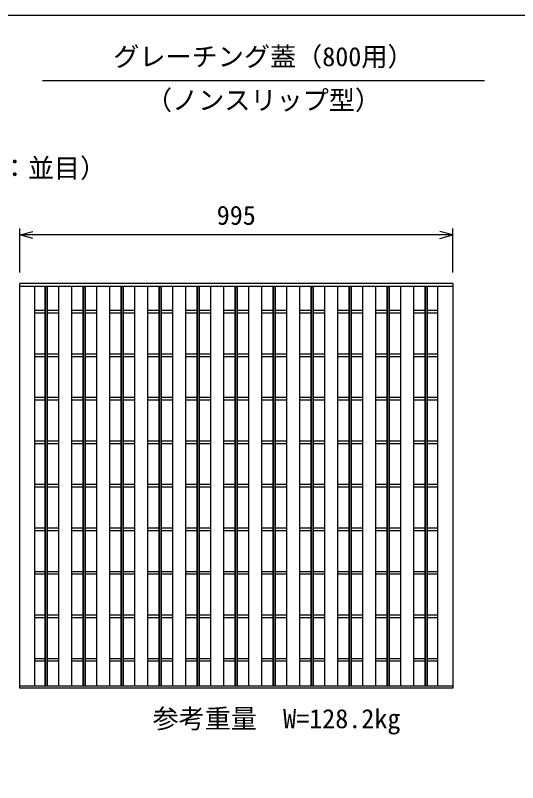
# Model space of a CAD drawing. Units: millimetres, scale not verified. Extents: x -33600 to 33600, y -11880 to 11880.
# Drawn here: x -14421 to -13267, y -6397 to -4634 of the extents above; entities that cross this region are included whole.
import ezdxf
from ezdxf.enums import TextEntityAlignment as Align

# ---------------------------------------------------------------- set-up
doc = ezdxf.new("R2010")
doc.units = ezdxf.units.MM
doc.header["$LTSCALE"] = 40
for name, color, linetype, lineweight in [('0-0_DIM', 7, 'Continuous', 25), ('0-2_HATCH', 6, 'Continuous', 25), ('0-6_TXT', 7, 'Continuous', 25)]:
    doc.layers.add(name, color=color, linetype=linetype, lineweight=lineweight)
doc.styles.add('ＭＳ ゴシック', font='')
doc.styles.get('ＭＳ ゴシック').set_extended_font_data('MS Gothic')

msp = doc.modelspace()

# ---------------------------------------------------------------- linework, layer by layer
at = {"layer": '0-0_DIM'}
for p, q in [((-14410.84, -5225.23), (-14410.84, -5123.65)), ((-13415.84, -5225.23), (-13415.84, -5123.65)), ((-13415.84, -5138.65), (-14410.84, -5138.65))]:
    msp.add_line(p, q, dxfattribs=at)
for points in [[(-14380.84, -5146.68), (-14410.84, -5138.65), (-14380.84, -5130.61)], [(-13445.84, -5146.68), (-13415.84, -5138.65), (-13445.84, -5130.61)]]:
    msp.add_lwpolyline(points, dxfattribs=at)
at = {"layer": '0-2_HATCH'}
for p, q in [((-13415.84, -5250.46), (-14410.84, -5250.46)), ((-13415.84, -5250.46), (-13415.84, -6180.46)), ((-14410.84, -5256.46), (-13415.84, -5256.46)), ((-14375.84, -6174.46), (-14375.84, -5256.46)), ((-14352.71, -6174.46), (-14352.71, -5256.46)), ((-14351.71, -5256.46), (-14351.71, -6174.46)), ((-14347.71, -5256.46), (-14347.71, -6174.46)), ((-14346.71, -6174.46), (-14346.71, -5256.46)), ((-14321.07, -6174.46), (-14321.07, -5256.46)), ((-14291.07, -6174.46), (-14291.07, -5256.46)), ((-14265.43, -6174.46), (-14265.43, -5256.46)), ((-14264.43, -5256.46), (-14264.43, -6174.46)), ((-14260.43, -5256.46), (-14260.43, -6174.46)), ((-14259.43, -6174.46), (-14259.43, -5256.46)), ((-14233.8, -6174.46), (-14233.8, -5256.46)), ((-14203.8, -6174.46), (-14203.8, -5256.46)), ((-14178.16, -6174.46), (-14178.16, -5256.46)), ((-14177.16, -5256.46), (-14177.16, -6174.46)), ((-14173.16, -5256.46), (-14173.16, -6174.46)), ((-14172.16, -6174.46), (-14172.16, -5256.46)), ((-14146.52, -6174.46), (-14146.52, -5256.46)), ((-14116.52, -6174.46), (-14116.52, -5256.46)), ((-14090.89, -6174.46), (-14090.89, -5256.46)), ((-14089.89, -5256.46), (-14089.89, -6174.46)), ((-14085.89, -5256.46), (-14085.89, -6174.46)), ((-14084.89, -6174.46), (-14084.89, -5256.46)), ((-14059.25, -6174.46), (-14059.25, -5256.46)), ((-14029.25, -6174.46), (-14029.25, -5256.46)), ((-14003.61, -6174.46), (-14003.61, -5256.46)), ((-14002.61, -5256.46), (-14002.61, -6174.46)), ((-13998.61, -5256.46), (-13998.61, -6174.46)), ((-13997.61, -6174.46), (-13997.61, -5256.46)), ((-13971.98, -6174.46), (-13971.98, -5256.46)), ((-13941.98, -6174.46), (-13941.98, -5256.46)), ((-13916.34, -6174.46), (-13916.34, -5256.46)), ((-13915.34, -5256.46), (-13915.34, -6174.46)), ((-13911.34, -5256.46), (-13911.34, -6174.46)), ((-13910.34, -6174.46), (-13910.34, -5256.46)), ((-13884.71, -6174.46), (-13884.71, -5256.46)), ((-13854.71, -6174.46), (-13854.71, -5256.46)), ((-13829.07, -6174.46), (-13829.07, -5256.46)), ((-13828.07, -5256.46), (-13828.07, -6174.46)), ((-13824.07, -5256.46), (-13824.07, -6174.46)), ((-13823.07, -6174.46), (-13823.07, -5256.46)), ((-13797.43, -6174.46), (-13797.43, -5256.46)), ((-13767.43, -6174.46), (-13767.43, -5256.46)), ((-13741.8, -6174.46), (-13741.8, -5256.46)), ((-13740.8, -5256.46), (-13740.8, -6174.46)), ((-13736.8, -5256.46), (-13736.8, -6174.46)), ((-13735.8, -6174.46), (-13735.8, -5256.46)), ((-13710.16, -6174.46), (-13710.16, -5256.46)), ((-13680.16, -6174.46), (-13680.16, -5256.46)), ((-13654.52, -6174.46), (-13654.52, -5256.46)), ((-13653.52, -5256.46), (-13653.52, -6174.46)), ((-13649.52, -5256.46), (-13649.52, -6174.46)), ((-13648.52, -6174.46), (-13648.52, -5256.46)), ((-13622.89, -6174.46), (-13622.89, -5256.46)), ((-13592.89, -6174.46), (-13592.89, -5256.46)), ((-13567.25, -6174.46), (-13567.25, -5256.46)), ((-13566.25, -5256.46), (-13566.25, -6174.46)), ((-13562.25, -5256.46), (-13562.25, -6174.46)), ((-13561.25, -6174.46), (-13561.25, -5256.46)), ((-13535.61, -6174.46), (-13535.61, -5256.46)), ((-13505.61, -6174.46), (-13505.61, -5256.46)), ((-13479.98, -6174.46), (-13479.98, -5256.46)), ((-13478.78, -5256.46), (-13478.78, -6174.46)), ((-13475.18, -5256.46), (-13475.18, -6174.46)), ((-13473.98, -6174.46), (-13473.98, -5256.46)), ((-13450.84, -6174.46), (-13450.84, -5256.46)), ((-14352.71, -5312.46), (-14375.84, -5312.46)), ((-14352.71, -5318.46), (-14375.84, -5318.46)), ((-14321.07, -5312.46), (-14346.71, -5312.46)), ((-14321.07, -5318.46), (-14346.71, -5318.46)), ((-14265.43, -5312.46), (-14291.07, -5312.46)), ((-14265.43, -5318.46), (-14291.07, -5318.46)), ((-14233.8, -5312.46), (-14259.43, -5312.46)), ((-14233.8, -5318.46), (-14259.43, -5318.46)), ((-14178.16, -5312.46), (-14203.8, -5312.46)), ((-14178.16, -5318.46), (-14203.8, -5318.46)), ((-14146.52, -5312.46), (-14172.16, -5312.46)), ((-14146.52, -5318.46), (-14172.16, -5318.46)), ((-14090.89, -5312.46), (-14116.52, -5312.46)), ((-14090.89, -5318.46), (-14116.52, -5318.46)), ((-14059.25, -5312.46), (-14084.89, -5312.46)), ((-14059.25, -5318.46), (-14084.89, -5318.46)), ((-14003.61, -5312.46), (-14029.25, -5312.46)), ((-14003.61, -5318.46), (-14029.25, -5318.46)), ((-13971.98, -5312.46), (-13997.61, -5312.46)), ((-13971.98, -5318.46), (-13997.61, -5318.46)), ((-13916.34, -5312.46), (-13941.98, -5312.46)), ((-13916.34, -5318.46), (-13941.98, -5318.46)), ((-13884.71, -5312.46), (-13910.34, -5312.46)), ((-13884.71, -5318.46), (-13910.34, -5318.46)), ((-13829.07, -5312.46), (-13854.71, -5312.46)), ((-13829.07, -5318.46), (-13854.71, -5318.46)), ((-13797.43, -5312.46), (-13823.07, -5312.46)), ((-13797.43, -5318.46), (-13823.07, -5318.46)), ((-13741.8, -5312.46), (-13767.43, -5312.46)), ((-13741.8, -5318.46), (-13767.43, -5318.46)), ((-13710.16, -5312.46), (-13735.8, -5312.46)), ((-13710.16, -5318.46), (-13735.8, -5318.46)), ((-13654.52, -5312.46), (-13680.16, -5312.46)), ((-13654.52, -5318.46), (-13680.16, -5318.46)), ((-13622.89, -5312.46), (-13648.52, -5312.46)), ((-13622.89, -5318.46), (-13648.52, -5318.46)), ((-13567.25, -5312.46), (-13592.89, -5312.46)), ((-13567.25, -5318.46), (-13592.89, -5318.46)), ((-13535.61, -5312.46), (-13561.25, -5312.46)), ((-13535.61, -5318.46), (-13561.25, -5318.46)), ((-13479.98, -5312.46), (-13505.61, -5312.46)), ((-13479.98, -5318.46), (-13505.61, -5318.46)), ((-13450.84, -5312.46), (-13473.98, -5312.46)), ((-13450.84, -5318.46), (-13473.98, -5318.46)), ((-14352.71, -5412.46), (-14375.84, -5412.46)), ((-14321.07, -5412.46), (-14346.71, -5412.46)), ((-14265.43, -5412.46), (-14291.07, -5412.46)), ((-14233.8, -5412.46), (-14259.43, -5412.46)), ((-14178.16, -5412.46), (-14203.8, -5412.46)), ((-14146.52, -5412.46), (-14172.16, -5412.46)), ((-14090.89, -5412.46), (-14116.52, -5412.46)), ((-14059.25, -5412.46), (-14084.89, -5412.46)), ((-14003.61, -5412.46), (-14029.25, -5412.46)), ((-13971.98, -5412.46), (-13997.61, -5412.46)), ((-13916.34, -5412.46), (-13941.98, -5412.46)), ((-13884.71, -5412.46), (-13910.34, -5412.46)), ((-13829.07, -5412.46), (-13854.71, -5412.46)), ((-13797.43, -5412.46), (-13823.07, -5412.46)), ((-13741.8, -5412.46), (-13767.43, -5412.46)), ((-13710.16, -5412.46), (-13735.8, -5412.46)), ((-13654.52, -5412.46), (-13680.16, -5412.46)), ((-13622.89, -5412.46), (-13648.52, -5412.46)), ((-13567.25, -5412.46), (-13592.89, -5412.46)), ((-13535.61, -5412.46), (-13561.25, -5412.46)), ((-13479.98, -5412.46), (-13505.61, -5412.46)), ((-13450.84, -5412.46), (-13473.98, -5412.46)), ((-14352.71, -5418.46), (-14375.84, -5418.46)), ((-14321.07, -5418.46), (-14346.71, -5418.46)), ((-14265.43, -5418.46), (-14291.07, -5418.46)), ((-14233.8, -5418.46), (-14259.43, -5418.46)), ((-14178.16, -5418.46), (-14203.8, -5418.46)), ((-14146.52, -5418.46), (-14172.16, -5418.46)), ((-14090.89, -5418.46), (-14116.52, -5418.46)), ((-14059.25, -5418.46), (-14084.89, -5418.46)), ((-14003.61, -5418.46), (-14029.25, -5418.46)), ((-13971.98, -5418.46), (-13997.61, -5418.46)), ((-13916.34, -5418.46), (-13941.98, -5418.46)), ((-13884.71, -5418.46), (-13910.34, -5418.46)), ((-13829.07, -5418.46), (-13854.71, -5418.46)), ((-13797.43, -5418.46), (-13823.07, -5418.46)), ((-13741.8, -5418.46), (-13767.43, -5418.46)), ((-13710.16, -5418.46), (-13735.8, -5418.46)), ((-13654.52, -5418.46), (-13680.16, -5418.46)), ((-13622.89, -5418.46), (-13648.52, -5418.46)), ((-13567.25, -5418.46), (-13592.89, -5418.46)), ((-13535.61, -5418.46), (-13561.25, -5418.46)), ((-13479.98, -5418.46), (-13505.61, -5418.46)), ((-13450.84, -5418.46), (-13473.98, -5418.46)), ((-14352.71, -5512.46), (-14375.84, -5512.46)), ((-14352.71, -5518.46), (-14375.84, -5518.46)), ((-14321.07, -5512.46), (-14346.71, -5512.46)), ((-14321.07, -5518.46), (-14346.71, -5518.46)), ((-14265.43, -5512.46), (-14291.07, -5512.46)), ((-14265.43, -5518.46), (-14291.07, -5518.46)), ((-14233.8, -5512.46), (-14259.43, -5512.46)), ((-14233.8, -5518.46), (-14259.43, -5518.46)), ((-14178.16, -5512.46), (-14203.8, -5512.46)), ((-14178.16, -5518.46), (-14203.8, -5518.46)), ((-14146.52, -5512.46), (-14172.16, -5512.46)), ((-14146.52, -5518.46), (-14172.16, -5518.46)), ((-14090.89, -5512.46), (-14116.52, -5512.46)), ((-14090.89, -5518.46), (-14116.52, -5518.46)), ((-14059.25, -5512.46), (-14084.89, -5512.46)), ((-14059.25, -5518.46), (-14084.89, -5518.46)), ((-14003.61, -5512.46), (-14029.25, -5512.46)), ((-14003.61, -5518.46), (-14029.25, -5518.46)), ((-13971.98, -5512.46), (-13997.61, -5512.46)), ((-13971.98, -5518.46), (-13997.61, -5518.46)), ((-13916.34, -5512.46), (-13941.98, -5512.46)), ((-13916.34, -5518.46), (-13941.98, -5518.46)), ((-13884.71, -5512.46), (-13910.34, -5512.46)), ((-13884.71, -5518.46), (-13910.34, -5518.46)), ((-13829.07, -5512.46), (-13854.71, -5512.46)), ((-13829.07, -5518.46), (-13854.71, -5518.46)), ((-13797.43, -5512.46), (-13823.07, -5512.46)), ((-13797.43, -5518.46), (-13823.07, -5518.46)), ((-13741.8, -5512.46), (-13767.43, -5512.46)), ((-13741.8, -5518.46), (-13767.43, -5518.46)), ((-13710.16, -5512.46), (-13735.8, -5512.46)), ((-13710.16, -5518.46), (-13735.8, -5518.46)), ((-13654.52, -5512.46), (-13680.16, -5512.46)), ((-13654.52, -5518.46), (-13680.16, -5518.46)), ((-13622.89, -5512.46), (-13648.52, -5512.46)), ((-13622.89, -5518.46), (-13648.52, -5518.46)), ((-13567.25, -5512.46), (-13592.89, -5512.46)), ((-13567.25, -5518.46), (-13592.89, -5518.46)), ((-13535.61, -5512.46), (-13561.25, -5512.46)), ((-13535.61, -5518.46), (-13561.25, -5518.46)), ((-13479.98, -5512.46), (-13505.61, -5512.46)), ((-13479.98, -5518.46), (-13505.61, -5518.46)), ((-13450.84, -5512.46), (-13473.98, -5512.46)), ((-13450.84, -5518.46), (-13473.98, -5518.46)), ((-14352.71, -5612.46), (-14375.84, -5612.46)), ((-14352.71, -5618.46), (-14375.84, -5618.46)), ((-14321.07, -5612.46), (-14346.71, -5612.46)), ((-14321.07, -5618.46), (-14346.71, -5618.46)), ((-14265.43, -5612.46), (-14291.07, -5612.46)), ((-14265.43, -5618.46), (-14291.07, -5618.46)), ((-14233.8, -5612.46), (-14259.43, -5612.46)), ((-14233.8, -5618.46), (-14259.43, -5618.46)), ((-14178.16, -5612.46), (-14203.8, -5612.46)), ((-14178.16, -5618.46), (-14203.8, -5618.46)), ((-14146.52, -5612.46), (-14172.16, -5612.46)), ((-14146.52, -5618.46), (-14172.16, -5618.46)), ((-14090.89, -5612.46), (-14116.52, -5612.46)), ((-14090.89, -5618.46), (-14116.52, -5618.46)), ((-14059.25, -5612.46), (-14084.89, -5612.46)), ((-14059.25, -5618.46), (-14084.89, -5618.46)), ((-14003.61, -5612.46), (-14029.25, -5612.46)), ((-14003.61, -5618.46), (-14029.25, -5618.46)), ((-13971.98, -5612.46), (-13997.61, -5612.46)), ((-13971.98, -5618.46), (-13997.61, -5618.46)), ((-13916.34, -5612.46), (-13941.98, -5612.46)), ((-13916.34, -5618.46), (-13941.98, -5618.46)), ((-13884.71, -5612.46), (-13910.34, -5612.46)), ((-13884.71, -5618.46), (-13910.34, -5618.46)), ((-13829.07, -5612.46), (-13854.71, -5612.46)), ((-13829.07, -5618.46), (-13854.71, -5618.46)), ((-13797.43, -5612.46), (-13823.07, -5612.46)), ((-13797.43, -5618.46), (-13823.07, -5618.46)), ((-13741.8, -5612.46), (-13767.43, -5612.46)), ((-13741.8, -5618.46), (-13767.43, -5618.46)), ((-13710.16, -5612.46), (-13735.8, -5612.46)), ((-13710.16, -5618.46), (-13735.8, -5618.46)), ((-13654.52, -5612.46), (-13680.16, -5612.46)), ((-13654.52, -5618.46), (-13680.16, -5618.46)), ((-13622.89, -5612.46), (-13648.52, -5612.46)), ((-13622.89, -5618.46), (-13648.52, -5618.46)), ((-13567.25, -5612.46), (-13592.89, -5612.46)), ((-13567.25, -5618.46), (-13592.89, -5618.46)), ((-13535.61, -5612.46), (-13561.25, -5612.46)), ((-13535.61, -5618.46), (-13561.25, -5618.46)), ((-13479.98, -5612.46), (-13505.61, -5612.46)), ((-13479.98, -5618.46), (-13505.61, -5618.46)), ((-13450.84, -5612.46), (-13473.98, -5612.46)), ((-13450.84, -5618.46), (-13473.98, -5618.46)), ((-14352.71, -5712.46), (-14375.84, -5712.46)), ((-14321.07, -5712.46), (-14346.71, -5712.46)), ((-14265.43, -5712.46), (-14291.07, -5712.46)), ((-14233.8, -5712.46), (-14259.43, -5712.46)), ((-14178.16, -5712.46), (-14203.8, -5712.46)), ((-14146.52, -5712.46), (-14172.16, -5712.46)), ((-14090.89, -5712.46), (-14116.52, -5712.46)), ((-14059.25, -5712.46), (-14084.89, -5712.46)), ((-14003.61, -5712.46), (-14029.25, -5712.46)), ((-13971.98, -5712.46), (-13997.61, -5712.46)), ((-13916.34, -5712.46), (-13941.98, -5712.46)), ((-13884.71, -5712.46), (-13910.34, -5712.46)), ((-13829.07, -5712.46), (-13854.71, -5712.46)), ((-13797.43, -5712.46), (-13823.07, -5712.46)), ((-13741.8, -5712.46), (-13767.43, -5712.46)), ((-13710.16, -5712.46), (-13735.8, -5712.46)), ((-13654.52, -5712.46), (-13680.16, -5712.46)), ((-13622.89, -5712.46), (-13648.52, -5712.46)), ((-13567.25, -5712.46), (-13592.89, -5712.46)), ((-13535.61, -5712.46), (-13561.25, -5712.46)), ((-13479.98, -5712.46), (-13505.61, -5712.46)), ((-13450.84, -5712.46), (-13473.98, -5712.46)), ((-14352.71, -5718.46), (-14375.84, -5718.46)), ((-14321.07, -5718.46), (-14346.71, -5718.46)), ((-14265.43, -5718.46), (-14291.07, -5718.46)), ((-14233.8, -5718.46), (-14259.43, -5718.46)), ((-14178.16, -5718.46), (-14203.8, -5718.46)), ((-14146.52, -5718.46), (-14172.16, -5718.46)), ((-14090.89, -5718.46), (-14116.52, -5718.46)), ((-14059.25, -5718.46), (-14084.89, -5718.46)), ((-14003.61, -5718.46), (-14029.25, -5718.46)), ((-13971.98, -5718.46), (-13997.61, -5718.46)), ((-13916.34, -5718.46), (-13941.98, -5718.46)), ((-13884.71, -5718.46), (-13910.34, -5718.46)), ((-13829.07, -5718.46), (-13854.71, -5718.46)), ((-13797.43, -5718.46), (-13823.07, -5718.46)), ((-13741.8, -5718.46), (-13767.43, -5718.46)), ((-13710.16, -5718.46), (-13735.8, -5718.46)), ((-13654.52, -5718.46), (-13680.16, -5718.46)), ((-13622.89, -5718.46), (-13648.52, -5718.46)), ((-13567.25, -5718.46), (-13592.89, -5718.46)), ((-13535.61, -5718.46), (-13561.25, -5718.46)), ((-13479.98, -5718.46), (-13505.61, -5718.46)), ((-13450.84, -5718.46), (-13473.98, -5718.46)), ((-14352.71, -5812.46), (-14375.84, -5812.46)), ((-14321.07, -5812.46), (-14346.71, -5812.46)), ((-14265.43, -5812.46), (-14291.07, -5812.46)), ((-14233.8, -5812.46), (-14259.43, -5812.46)), ((-14178.16, -5812.46), (-14203.8, -5812.46)), ((-14146.52, -5812.46), (-14172.16, -5812.46)), ((-14090.89, -5812.46), (-14116.52, -5812.46)), ((-14059.25, -5812.46), (-14084.89, -5812.46)), ((-14003.61, -5812.46), (-14029.25, -5812.46)), ((-13971.98, -5812.46), (-13997.61, -5812.46)), ((-13916.34, -5812.46), (-13941.98, -5812.46)), ((-13884.71, -5812.46), (-13910.34, -5812.46)), ((-13829.07, -5812.46), (-13854.71, -5812.46)), ((-13797.43, -5812.46), (-13823.07, -5812.46)), ((-13741.8, -5812.46), (-13767.43, -5812.46)), ((-13710.16, -5812.46), (-13735.8, -5812.46)), ((-13654.52, -5812.46), (-13680.16, -5812.46)), ((-13622.89, -5812.46), (-13648.52, -5812.46)), ((-13567.25, -5812.46), (-13592.89, -5812.46)), ((-13535.61, -5812.46), (-13561.25, -5812.46)), ((-13479.98, -5812.46), (-13505.61, -5812.46)), ((-13450.84, -5812.46), (-13473.98, -5812.46)), ((-14352.71, -5818.46), (-14375.84, -5818.46)), ((-14321.07, -5818.46), (-14346.71, -5818.46)), ((-14265.43, -5818.46), (-14291.07, -5818.46)), ((-14233.8, -5818.46), (-14259.43, -5818.46)), ((-14178.16, -5818.46), (-14203.8, -5818.46)), ((-14146.52, -5818.46), (-14172.16, -5818.46)), ((-14090.89, -5818.46), (-14116.52, -5818.46)), ((-14059.25, -5818.46), (-14084.89, -5818.46)), ((-14003.61, -5818.46), (-14029.25, -5818.46)), ((-13971.98, -5818.46), (-13997.61, -5818.46)), ((-13916.34, -5818.46), (-13941.98, -5818.46)), ((-13884.71, -5818.46), (-13910.34, -5818.46)), ((-13829.07, -5818.46), (-13854.71, -5818.46)), ((-13797.43, -5818.46), (-13823.07, -5818.46)), ((-13741.8, -5818.46), (-13767.43, -5818.46)), ((-13710.16, -5818.46), (-13735.8, -5818.46)), ((-13654.52, -5818.46), (-13680.16, -5818.46)), ((-13622.89, -5818.46), (-13648.52, -5818.46)), ((-13567.25, -5818.46), (-13592.89, -5818.46)), ((-13535.61, -5818.46), (-13561.25, -5818.46)), ((-13479.98, -5818.46), (-13505.61, -5818.46)), ((-13450.84, -5818.46), (-13473.98, -5818.46)), ((-14352.71, -5912.46), (-14375.84, -5912.46)), ((-14352.71, -5918.46), (-14375.84, -5918.46)), ((-14321.07, -5912.46), (-14346.71, -5912.46)), ((-14321.07, -5918.46), (-14346.71, -5918.46)), ((-14265.43, -5912.46), (-14291.07, -5912.46)), ((-14265.43, -5918.46), (-14291.07, -5918.46)), ((-14233.8, -5912.46), (-14259.43, -5912.46)), ((-14233.8, -5918.46), (-14259.43, -5918.46)), ((-14178.16, -5912.46), (-14203.8, -5912.46)), ((-14178.16, -5918.46), (-14203.8, -5918.46)), ((-14146.52, -5912.46), (-14172.16, -5912.46)), ((-14146.52, -5918.46), (-14172.16, -5918.46)), ((-14090.89, -5912.46), (-14116.52, -5912.46)), ((-14090.89, -5918.46), (-14116.52, -5918.46)), ((-14059.25, -5912.46), (-14084.89, -5912.46)), ((-14059.25, -5918.46), (-14084.89, -5918.46)), ((-14003.61, -5912.46), (-14029.25, -5912.46)), ((-14003.61, -5918.46), (-14029.25, -5918.46)), ((-13971.98, -5912.46), (-13997.61, -5912.46)), ((-13971.98, -5918.46), (-13997.61, -5918.46)), ((-13916.34, -5912.46), (-13941.98, -5912.46)), ((-13916.34, -5918.46), (-13941.98, -5918.46)), ((-13884.71, -5912.46), (-13910.34, -5912.46)), ((-13884.71, -5918.46), (-13910.34, -5918.46)), ((-13829.07, -5912.46), (-13854.71, -5912.46)), ((-13829.07, -5918.46), (-13854.71, -5918.46)), ((-13797.43, -5912.46), (-13823.07, -5912.46)), ((-13797.43, -5918.46), (-13823.07, -5918.46)), ((-13741.8, -5912.46), (-13767.43, -5912.46)), ((-13741.8, -5918.46), (-13767.43, -5918.46)), ((-13710.16, -5912.46), (-13735.8, -5912.46)), ((-13710.16, -5918.46), (-13735.8, -5918.46)), ((-13654.52, -5912.46), (-13680.16, -5912.46)), ((-13654.52, -5918.46), (-13680.16, -5918.46)), ((-13622.89, -5912.46), (-13648.52, -5912.46)), ((-13622.89, -5918.46), (-13648.52, -5918.46)), ((-13567.25, -5912.46), (-13592.89, -5912.46)), ((-13567.25, -5918.46), (-13592.89, -5918.46)), ((-13535.61, -5912.46), (-13561.25, -5912.46)), ((-13535.61, -5918.46), (-13561.25, -5918.46)), ((-13479.98, -5912.46), (-13505.61, -5912.46)), ((-13479.98, -5918.46), (-13505.61, -5918.46)), ((-13450.84, -5912.46), (-13473.98, -5912.46)), ((-13450.84, -5918.46), (-13473.98, -5918.46)), ((-14352.71, -6012.46), (-14375.84, -6012.46)), ((-14352.71, -6018.46), (-14375.84, -6018.46)), ((-14321.07, -6012.46), (-14346.71, -6012.46)), ((-14321.07, -6018.46), (-14346.71, -6018.46)), ((-14265.43, -6012.46), (-14291.07, -6012.46)), ((-14265.43, -6018.46), (-14291.07, -6018.46)), ((-14233.8, -6012.46), (-14259.43, -6012.46)), ((-14233.8, -6018.46), (-14259.43, -6018.46)), ((-14178.16, -6012.46), (-14203.8, -6012.46)), ((-14178.16, -6018.46), (-14203.8, -6018.46)), ((-14146.52, -6012.46), (-14172.16, -6012.46)), ((-14146.52, -6018.46), (-14172.16, -6018.46)), ((-14090.89, -6012.46), (-14116.52, -6012.46)), ((-14090.89, -6018.46), (-14116.52, -6018.46)), ((-14059.25, -6012.46), (-14084.89, -6012.46)), ((-14059.25, -6018.46), (-14084.89, -6018.46)), ((-14003.61, -6012.46), (-14029.25, -6012.46)), ((-14003.61, -6018.46), (-14029.25, -6018.46)), ((-13971.98, -6012.46), (-13997.61, -6012.46)), ((-13971.98, -6018.46), (-13997.61, -6018.46)), ((-13916.34, -6012.46), (-13941.98, -6012.46)), ((-13916.34, -6018.46), (-13941.98, -6018.46)), ((-13884.71, -6012.46), (-13910.34, -6012.46)), ((-13884.71, -6018.46), (-13910.34, -6018.46)), ((-13829.07, -6012.46), (-13854.71, -6012.46)), ((-13829.07, -6018.46), (-13854.71, -6018.46)), ((-13797.43, -6012.46), (-13823.07, -6012.46)), ((-13797.43, -6018.46), (-13823.07, -6018.46)), ((-13741.8, -6012.46), (-13767.43, -6012.46)), ((-13741.8, -6018.46), (-13767.43, -6018.46)), ((-13710.16, -6012.46), (-13735.8, -6012.46)), ((-13710.16, -6018.46), (-13735.8, -6018.46)), ((-13654.52, -6012.46), (-13680.16, -6012.46)), ((-13654.52, -6018.46), (-13680.16, -6018.46)), ((-13622.89, -6012.46), (-13648.52, -6012.46)), ((-13622.89, -6018.46), (-13648.52, -6018.46)), ((-13567.25, -6012.46), (-13592.89, -6012.46)), ((-13567.25, -6018.46), (-13592.89, -6018.46)), ((-13535.61, -6012.46), (-13561.25, -6012.46)), ((-13535.61, -6018.46), (-13561.25, -6018.46)), ((-13479.98, -6012.46), (-13505.61, -6012.46)), ((-13479.98, -6018.46), (-13505.61, -6018.46)), ((-13450.84, -6012.46), (-13473.98, -6012.46)), ((-13450.84, -6018.46), (-13473.98, -6018.46)), ((-14352.71, -6112.46), (-14375.84, -6112.46)), ((-14321.07, -6112.46), (-14346.71, -6112.46)), ((-14265.43, -6112.46), (-14291.07, -6112.46)), ((-14233.8, -6112.46), (-14259.43, -6112.46)), ((-14178.16, -6112.46), (-14203.8, -6112.46)), ((-14146.52, -6112.46), (-14172.16, -6112.46)), ((-14090.89, -6112.46), (-14116.52, -6112.46)), ((-14059.25, -6112.46), (-14084.89, -6112.46)), ((-14003.61, -6112.46), (-14029.25, -6112.46)), ((-13971.98, -6112.46), (-13997.61, -6112.46)), ((-13916.34, -6112.46), (-13941.98, -6112.46)), ((-13884.71, -6112.46), (-13910.34, -6112.46)), ((-13829.07, -6112.46), (-13854.71, -6112.46)), ((-13797.43, -6112.46), (-13823.07, -6112.46)), ((-13741.8, -6112.46), (-13767.43, -6112.46)), ((-13710.16, -6112.46), (-13735.8, -6112.46)), ((-13654.52, -6112.46), (-13680.16, -6112.46)), ((-13622.89, -6112.46), (-13648.52, -6112.46)), ((-13567.25, -6112.46), (-13592.89, -6112.46)), ((-13535.61, -6112.46), (-13561.25, -6112.46)), ((-13479.98, -6112.46), (-13505.61, -6112.46)), ((-13450.84, -6112.46), (-13473.98, -6112.46)), ((-14352.71, -6118.46), (-14375.84, -6118.46)), ((-14321.07, -6118.46), (-14346.71, -6118.46)), ((-14265.43, -6118.46), (-14291.07, -6118.46)), ((-14233.8, -6118.46), (-14259.43, -6118.46)), ((-14178.16, -6118.46), (-14203.8, -6118.46)), ((-14146.52, -6118.46), (-14172.16, -6118.46)), ((-14090.89, -6118.46), (-14116.52, -6118.46)), ((-14059.25, -6118.46), (-14084.89, -6118.46)), ((-14003.61, -6118.46), (-14029.25, -6118.46)), ((-13971.98, -6118.46), (-13997.61, -6118.46)), ((-13916.34, -6118.46), (-13941.98, -6118.46)), ((-13884.71, -6118.46), (-13910.34, -6118.46)), ((-13829.07, -6118.46), (-13854.71, -6118.46)), ((-13797.43, -6118.46), (-13823.07, -6118.46)), ((-13741.8, -6118.46), (-13767.43, -6118.46)), ((-13710.16, -6118.46), (-13735.8, -6118.46)), ((-13654.52, -6118.46), (-13680.16, -6118.46)), ((-13622.89, -6118.46), (-13648.52, -6118.46)), ((-13567.25, -6118.46), (-13592.89, -6118.46)), ((-13535.61, -6118.46), (-13561.25, -6118.46)), ((-13479.98, -6118.46), (-13505.61, -6118.46)), ((-13450.84, -6118.46), (-13473.98, -6118.46)), ((-14410.84, -6174.46), (-13415.84, -6174.46))]:
    msp.add_line(p, q, dxfattribs=at)
msp.add_lwpolyline([(-13415.84, -6180.46), (-14410.84, -6180.46), (-14410.84, -5250.46)], dxfattribs=at)
at = {"layer": '0-6_TXT'}
msp.add_line((-14358.8, -4784.13), (-13343.21, -4784.13), dxfattribs=at)
msp.add_lwpolyline([(-14751.01, -8234.13), (-12951.01, -8234.13), (-12951.01, -4634.13), (-14751.01, -4634.13)], close=True, dxfattribs=at)

# ---------------------------------------------------------------- texts
at = {"layer": '0-0_DIM', "style": 'ＭＳ ゴシック'}
for s, p in [('（T-25：並目）', (-14631.98, -5020.27)), ('995', (-13958.34, -5128.65)), ('参考重量\u3000W=128.2kg', (-14105.85, -6285.39))]:
    msp.add_text(s, height=43.99, dxfattribs=at).set_placement(p, align=Align.BOTTOM_LEFT)
at = {"layer": '0-6_TXT', "style": 'ＭＳ ゴシック'}
for s, p in [('グレーチング蓋（800用）', (-14196.01, -4764.13)), ('（ノンスリップ型）', (-14121.01, -4864.13))]:
    msp.add_text(s, height=43.99, dxfattribs=at).set_placement(p, align=Align.BOTTOM_LEFT)

doc.saveas('drawing.dxf')
